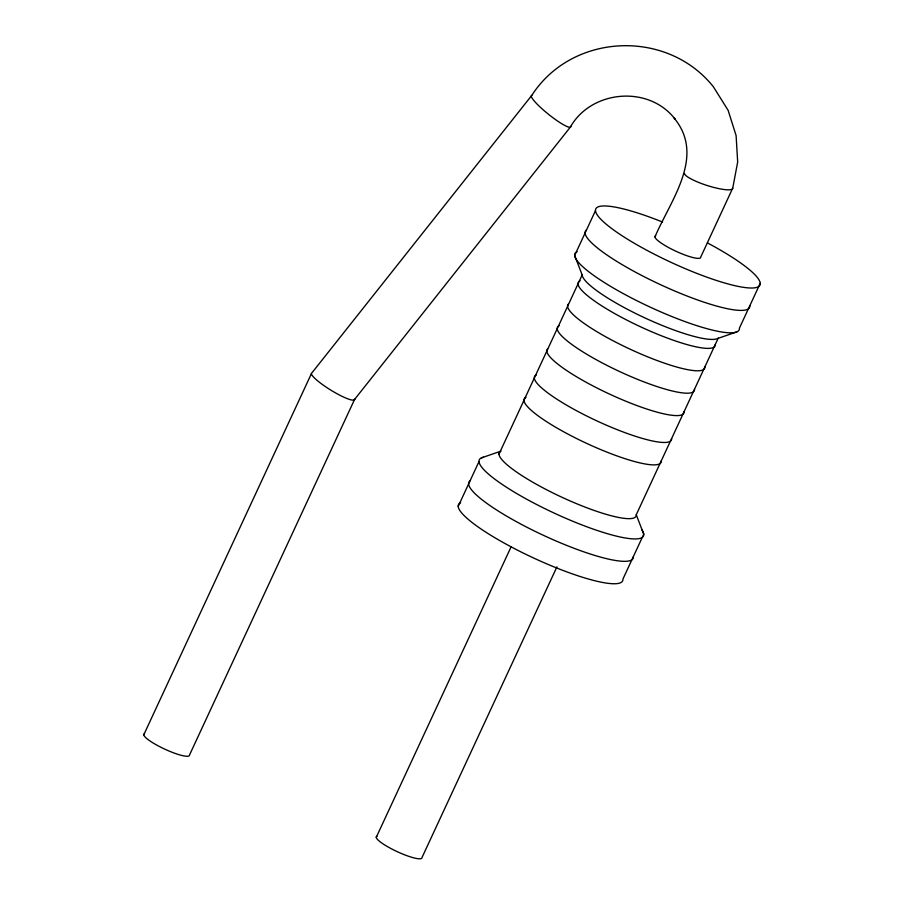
<?xml version="1.0" encoding="UTF-8"?>
<svg xmlns="http://www.w3.org/2000/svg" width="904" height="904" viewBox="0 0 904 904"><rect width="100%" height="100%" fill="white"/><g stroke="black" fill="none" stroke-linecap="round" stroke-linejoin="round"><path stroke-width="1.36" d="M654.971 236.882C670.418 200.428 705.775 156.448 674.226 118.209L675.005 119.057C648.778 84.886 591.205 89.925 570.243 127.238L354.074 400.065M655.649 235.854A25.142 4.667 24.9 0 0 675.254 250.916A25.142 4.667 24.9 0 0 700.736 257.064L732.737 188.122L737.675 162.042L736.116 135.611L728.127 110.333L713.403 86.818C667.186 28.725 572.153 32.747 531.834 95.327L312.027 372.742A25.041 4.317 31.7 0 0 318.005 381.149A25.414 4.384 31.7 0 0 348.639 399.139A25.041 4.317 31.7 0 0 354.718 399.127L189.535 754.964A25.142 4.667 24.9 0 1 164.053 748.806A25.142 4.667 24.9 0 1 144.459 733.754M143.781 734.782L311.394 373.68M458.204 506.376L478.996 461.571M595.476 210.643L574.673 255.448L582.165 274.952A75.416 14.001 24.9 0 0 643.004 317.033A75.416 14.001 24.9 0 0 717.414 338.593L736.986 331.813M498.963 454.181L582.165 274.952M376.256 837.319L511.155 546.705M556.92 566.887L422.021 857.5A25.142 4.667 24.9 0 1 396.54 851.342A25.142 4.667 24.9 0 1 376.934 836.29M460.644 502.68A90.49 16.803 24.9 0 0 531.213 556.887A90.49 16.803 24.9 0 0 622.946 579.046L643.75 534.241L636.258 514.738L718.262 338.062M760.219 283.314L739.427 328.118A90.49 16.803 24.9 0 1 647.682 305.959A90.49 16.803 24.9 0 1 577.125 251.753M481.448 457.876L501.008 451.096M707.482 242.939A90.49 16.803 24.9 0 1 740.5 286.839A90.49 16.803 24.9 0 1 606.573 224.52A90.49 16.803 24.9 0 1 662.564 222.045M641.648 529.473A90.49 16.803 24.9 0 1 557.045 514.41A90.49 16.803 24.9 0 1 483.482 457.243M633.342 556.638A90.49 16.803 24.9 0 1 544.287 535.722A90.49 16.803 24.9 0 1 469.91 480.951M636.258 514.738A75.416 14.001 24.9 0 1 562.785 497.652A75.416 14.001 24.9 0 1 499.81 451.876M661.219 460.972A75.416 14.001 24.9 0 1 584.764 442.497A75.416 14.001 24.9 0 1 525.958 397.331M671.615 438.564A75.416 14.001 24.9 0 1 595.171 420.1A75.416 14.001 24.9 0 1 536.366 374.923M684.102 411.682A75.416 14.001 24.9 0 1 610.629 394.596A75.416 14.001 24.9 0 1 547.643 348.82M694.498 389.274A75.416 14.001 24.9 0 1 618.053 370.809A75.416 14.001 24.9 0 1 559.237 325.632M749.823 305.71A90.49 16.803 24.9 0 1 660.756 284.794A90.49 16.803 24.9 0 1 586.391 230.023M704.894 366.866A75.416 14.001 24.9 0 1 631.421 349.791A75.416 14.001 24.9 0 1 568.447 304.015M715.301 344.469A75.416 14.001 24.9 0 1 638.846 325.994A75.416 14.001 24.9 0 1 580.04 280.828M570.819 126.379A25.142 3.932 38.7 0 1 548.841 114.559A25.142 3.932 38.7 0 1 531.834 95.327M732.737 188.122A25.029 4.915 17.8 0 1 725.946 189.716A25.436 4.995 17.8 0 1 691.786 179.32A25.029 4.915 17.8 0 1 684.43 173.41"/></g></svg>
